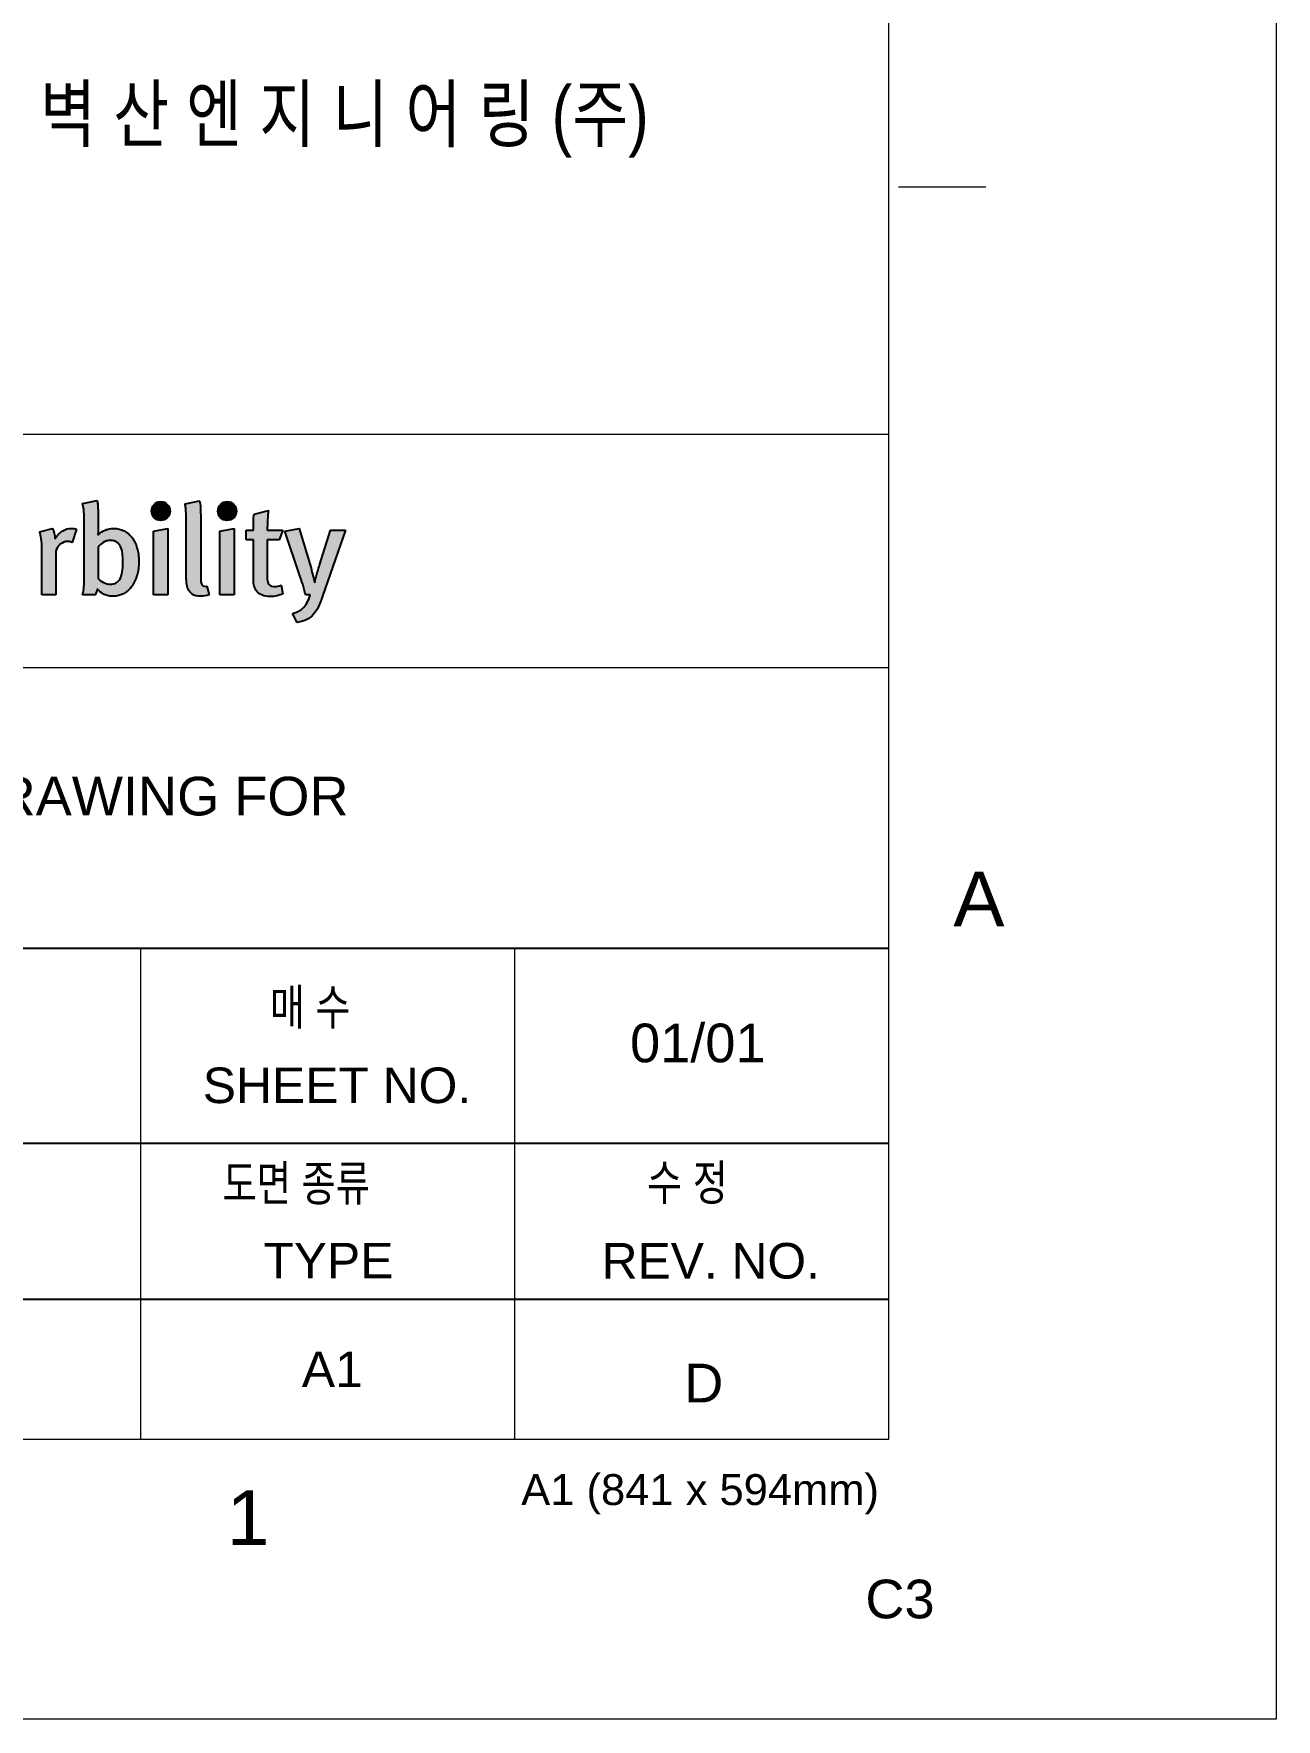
# Model space of a CAD drawing. Header units: inches. Extents: x 2203 to 3044, y -1 to 593.
# Drawn here: x 2963.2 to 3043.6, y -1 to 108 of the extents above; entities that cross this region are included whole.
import ezdxf
from ezdxf.enums import TextEntityAlignment as Align

# ---------------------------------------------------------------- set-up
doc = ezdxf.new("R2010")
doc.units = ezdxf.units.IN
doc.header["$MEASUREMENT"] = 0
for name, color, linetype in [('BG 0 -1', 7, 'Continuous'), ('BG _U+B808_U+C774_U+C5B4 1', 7, 'Continuous'), ('BG Default', 7, 'Continuous'), ('BG VPORT', 7, 'Continuous'), ('FRAME', 7, 'Continuous')]:
    doc.layers.add(name, color=color, linetype=linetype)
doc.styles.add('Arial', font='arial.ttf')

msp = doc.modelspace()

# ---------------------------------------------------------------- hatches: boundary and pattern name
at = {"layer": 'BG 0 -1', "linetype": 'ByBlock', "true_color": 0x005bac}
h = msp.add_hatch(color=154, dxfattribs=at)
edge = h.paths.add_edge_path()
edge.add_spline(control_points=[(2972.02, 77.15), (2972.02, 76.99), (2971.96, 76.85), (2971.84, 76.73), (2971.72, 76.61), (2971.58, 76.55), (2971.41, 76.55), (2971.24, 76.55), (2971.1, 76.61), (2970.99, 76.73), (2970.88, 76.85), (2970.82, 76.99), (2970.82, 77.15), (2970.82, 77.33), (2970.88, 77.47), (2970.99, 77.59), (2971.11, 77.71), (2971.25, 77.77), (2971.43, 77.77), (2971.59, 77.77), (2971.72, 77.71), (2971.84, 77.59), (2971.96, 77.48), (2972.02, 77.33), (2972.02, 77.15)], knot_values=[0, 0, 0, 0, 1, 1, 1, 2, 2, 2, 3, 3, 3, 4, 4, 4, 5, 5, 5, 6, 6, 6, 7, 7, 7, 8, 8, 8, 8], degree=3, periodic=0)
h = msp.add_hatch(color=154, dxfattribs=at)
edge = h.paths.add_edge_path()
edge.add_spline(control_points=[(2974.54, 71.74), (2974.37, 71.68), (2974.19, 71.65), (2973.99, 71.65), (2973.76, 71.65), (2973.58, 71.69), (2973.46, 71.78), (2973.34, 71.87), (2973.24, 71.98), (2973.19, 72.11), (2973.13, 72.23), (2973.09, 72.36), (2973.09, 72.49), (2973.08, 72.63), (2973.07, 72.74), (2973.07, 72.83), (2973.07, 72.83), (2973.07, 76.4), (2973.07, 76.4), (2973.07, 76.54), (2973.07, 76.67), (2973.07, 76.79), (2973.07, 76.9), (2973.06, 77), (2973.05, 77.1), (2973.04, 77.19), (2973.04, 77.28), (2973.03, 77.37), (2973.02, 77.45), (2973.01, 77.54), (2972.99, 77.63), (2972.99, 77.63), (2973.93, 77.83), (2973.93, 77.83), (2973.96, 77.71), (2973.98, 77.55), (2973.99, 77.37), (2974, 77.19), (2974, 76.96), (2974, 76.68), (2974, 76.68), (2974, 73.13), (2974, 73.13), (2974, 72.98), (2974, 72.87), (2974.01, 72.78), (2974.01, 72.7), (2974.01, 72.63), (2974.02, 72.58), (2974.03, 72.53), (2974.04, 72.48), (2974.05, 72.45), (2974.06, 72.42), (2974.08, 72.4), (2974.09, 72.37), (2974.12, 72.34), (2974.16, 72.31), (2974.22, 72.29), (2974.28, 72.27), (2974.34, 72.28), (2974.39, 72.31), (2974.39, 72.31), (2974.54, 71.74), (2974.54, 71.74)], knot_values=[0, 0, 0, 0, 1, 1, 1, 2, 2, 2, 3, 3, 3, 4, 4, 4, 5, 5, 5, 6, 6, 6, 7, 7, 7, 8, 8, 8, 9, 9, 9, 10, 10, 10, 11, 11, 11, 12, 12, 12, 13, 13, 13, 14, 14, 14, 15, 15, 15, 16, 16, 16, 17, 17, 17, 18, 18, 18, 19, 19, 19, 20, 20, 20, 21, 21, 21, 21], degree=3, periodic=0)
h = msp.add_hatch(color=154, dxfattribs=at)
edge = h.paths.add_edge_path()
edge.add_spline(control_points=[(2976.31, 77.15), (2976.31, 76.99), (2976.25, 76.85), (2976.14, 76.73), (2976.02, 76.61), (2975.87, 76.55), (2975.7, 76.55), (2975.53, 76.55), (2975.4, 76.61), (2975.28, 76.73), (2975.17, 76.85), (2975.11, 76.99), (2975.11, 77.15), (2975.11, 77.33), (2975.17, 77.47), (2975.29, 77.59), (2975.4, 77.71), (2975.55, 77.77), (2975.72, 77.77), (2975.88, 77.77), (2976.02, 77.71), (2976.14, 77.59), (2976.25, 77.48), (2976.31, 77.33), (2976.31, 77.15)], knot_values=[0, 0, 0, 0, 1, 1, 1, 2, 2, 2, 3, 3, 3, 4, 4, 4, 5, 5, 5, 6, 6, 6, 7, 7, 7, 8, 8, 8, 8], degree=3, periodic=0)
h = msp.add_hatch(color=154, dxfattribs=at)
edge = h.paths.add_edge_path()
edge.add_spline(control_points=[(2979.32, 71.81), (2979.06, 71.69), (2978.78, 71.63), (2978.5, 71.63), (2978.3, 71.63), (2978.12, 71.66), (2977.99, 71.71), (2977.85, 71.77), (2977.74, 71.84), (2977.65, 71.94), (2977.57, 72.04), (2977.5, 72.16), (2977.46, 72.29), (2977.43, 72.42), (2977.41, 72.56), (2977.41, 72.71), (2977.41, 72.71), (2977.41, 75.3), (2977.41, 75.3), (2977.41, 75.3), (2976.94, 75.3), (2976.94, 75.3), (2976.94, 75.3), (2976.94, 75.93), (2976.94, 75.93), (2976.94, 75.93), (2977.41, 75.93), (2977.41, 75.93), (2977.41, 76.11), (2977.41, 76.28), (2977.41, 76.46), (2977.41, 76.64), (2977.43, 76.8), (2977.45, 76.96), (2977.45, 76.96), (2978.38, 77.19), (2978.38, 77.19), (2978.36, 77.02), (2978.34, 76.82), (2978.33, 76.59), (2978.32, 76.36), (2978.31, 76.14), (2978.31, 75.93), (2978.31, 75.93), (2979.31, 75.93), (2979.31, 75.93), (2979.31, 75.93), (2979.07, 75.3), (2979.07, 75.3), (2979.07, 75.3), (2978.3, 75.3), (2978.3, 75.3), (2978.3, 75.3), (2978.3, 72.95), (2978.3, 72.95), (2978.3, 72.69), (2978.34, 72.51), (2978.41, 72.42), (2978.48, 72.32), (2978.62, 72.27), (2978.82, 72.27), (2978.93, 72.27), (2979.06, 72.3), (2979.2, 72.36), (2979.2, 72.36), (2979.32, 71.81), (2979.32, 71.81)], knot_values=[0, 0, 0, 0, 1, 1, 1, 2, 2, 2, 3, 3, 3, 4, 4, 4, 5, 5, 5, 6, 6, 6, 7, 7, 7, 8, 8, 8, 9, 9, 9, 10, 10, 10, 11, 11, 11, 12, 12, 12, 13, 13, 13, 14, 14, 14, 15, 15, 15, 16, 16, 16, 17, 17, 17, 18, 18, 18, 19, 19, 19, 20, 20, 20, 21, 21, 21, 22, 22, 22, 22], degree=3, periodic=0)
h = msp.add_hatch(color=154, dxfattribs=at)
edge = h.paths.add_edge_path()
edge.add_spline(control_points=[(2965.68, 75.13), (2965.64, 75.15), (2965.6, 75.16), (2965.56, 75.17), (2965.52, 75.19), (2965.48, 75.19), (2965.43, 75.19), (2965.23, 75.19), (2965.07, 75.13), (2964.92, 75.01), (2964.78, 74.89), (2964.68, 74.74), (2964.64, 74.57), (2964.64, 74.57), (2964.64, 71.74), (2964.64, 71.74), (2964.64, 71.74), (2963.73, 71.74), (2963.73, 71.74), (2963.73, 71.74), (2963.73, 74.69), (2963.73, 74.69), (2963.73, 74.96), (2963.71, 75.18), (2963.69, 75.36), (2963.66, 75.54), (2963.62, 75.69), (2963.58, 75.82), (2963.58, 75.82), (2964.42, 76.04), (2964.42, 76.04), (2964.52, 75.84), (2964.57, 75.62), (2964.57, 75.37), (2964.74, 75.61), (2964.91, 75.78), (2965.08, 75.88), (2965.25, 75.99), (2965.44, 76.04), (2965.64, 76.04), (2965.76, 76.04), (2965.87, 76.02), (2965.97, 75.98), (2965.97, 75.98), (2965.68, 75.13), (2965.68, 75.13)], knot_values=[0, 0, 0, 0, 1, 1, 1, 2, 2, 2, 3, 3, 3, 4, 4, 4, 5, 5, 5, 6, 6, 6, 7, 7, 7, 8, 8, 8, 9, 9, 9, 10, 10, 10, 11, 11, 11, 12, 12, 12, 13, 13, 13, 14, 14, 14, 15, 15, 15, 15], degree=3, periodic=0)
for points in [[(2970.95, 71.74), (2970.95, 75.86), (2971.87, 76.03), (2971.87, 71.74)], [(2975.24, 71.74), (2975.24, 75.86), (2976.16, 76.03), (2976.16, 71.74)]]:
    msp.add_hatch(color=154, dxfattribs=at).paths.add_polyline_path(points)
h = msp.add_hatch(color=154, dxfattribs=at)
edge = h.paths.add_edge_path()
edge.add_spline(control_points=[(2981.88, 71.65), (2981.79, 71.39), (2981.7, 71.17), (2981.62, 70.98), (2981.53, 70.79), (2981.42, 70.62), (2981.3, 70.49), (2981.19, 70.35), (2981.04, 70.23), (2980.87, 70.15), (2980.71, 70.06), (2980.5, 69.99), (2980.25, 69.95), (2980.25, 69.95), (2979.95, 70.54), (2979.95, 70.54), (2980.09, 70.57), (2980.22, 70.62), (2980.34, 70.68), (2980.45, 70.73), (2980.55, 70.8), (2980.64, 70.9), (2980.73, 70.99), (2980.81, 71.1), (2980.89, 71.24), (2980.96, 71.37), (2981.02, 71.54), (2981.09, 71.74), (2981.09, 71.74), (2980.8, 71.74), (2980.8, 71.74), (2980.73, 71.97), (2980.67, 72.2), (2980.6, 72.42), (2980.52, 72.64), (2980.46, 72.85), (2980.4, 73.04), (2980.4, 73.04), (2979.44, 75.86), (2979.44, 75.86), (2979.44, 75.86), (2980.37, 76.02), (2980.37, 76.02), (2980.37, 76.02), (2981.14, 73.47), (2981.14, 73.47), (2981.16, 73.41), (2981.18, 73.33), (2981.2, 73.23), (2981.2, 73.23), (2981.28, 72.93), (2981.28, 72.93), (2981.3, 72.83), (2981.33, 72.74), (2981.34, 72.66), (2981.36, 72.59), (2981.37, 72.54), (2981.38, 72.52), (2981.38, 72.53), (2981.38, 72.57), (2981.4, 72.64), (2981.42, 72.72), (2981.45, 72.81), (2981.47, 72.92), (2981.5, 73.02), (2981.54, 73.14), (2981.57, 73.27), (2981.61, 73.4), (2981.65, 73.53), (2981.69, 73.66), (2981.69, 73.66), (2982.39, 75.93), (2982.39, 75.93), (2982.39, 75.93), (2983.36, 75.93), (2983.36, 75.93), (2983.36, 75.93), (2981.88, 71.65), (2981.88, 71.65)], knot_values=[0, 0, 0, 0, 1, 1, 1, 2, 2, 2, 3, 3, 3, 4, 4, 4, 5, 5, 5, 6, 6, 6, 7, 7, 7, 8, 8, 8, 9, 9, 9, 10, 10, 10, 11, 11, 11, 12, 12, 12, 13, 13, 13, 14, 14, 14, 15, 15, 15, 16, 16, 16, 17, 17, 17, 18, 18, 18, 19, 19, 19, 20, 20, 20, 21, 21, 21, 22, 22, 22, 23, 23, 23, 24, 24, 24, 25, 25, 25, 26, 26, 26, 26], degree=3, periodic=0)
at = {"layer": 'BG Default', "linetype": 'ByBlock', "true_color": 0x4482f4}
h = msp.add_hatch(color=163, dxfattribs=at)
h.paths.add_polyline_path([(2966.46, 76.62), (2966.46, 72.67), (2966.46, 72.47), (2966.45, 72.31), (2966.45, 72.18), (2966.43, 72.06), (2966.42, 71.97), (2966.4, 71.89), (2966.38, 71.81), (2966.35, 71.74), (2967.19, 71.74), (2967.21, 71.77), (2967.23, 71.81), (2967.24, 71.85), (2967.25, 71.89), (2967.28, 71.98), (2967.31, 72.13), (2967.36, 72.07), (2967.41, 72.01), (2967.46, 71.96), (2967.52, 71.92), (2967.57, 71.87), (2967.63, 71.83), (2967.69, 71.8), (2967.76, 71.77), (2967.82, 71.74), (2967.89, 71.71), (2967.96, 71.69), (2968.03, 71.68), (2968.1, 71.66), (2968.17, 71.65), (2968.25, 71.65), (2968.33, 71.65), (2968.42, 71.65), (2968.51, 71.66), (2968.59, 71.67), (2968.68, 71.69), (2968.76, 71.71), (2968.84, 71.74), (2968.92, 71.77), (2969, 71.81), (2969.07, 71.85), (2969.15, 71.9), (2969.22, 71.95), (2969.28, 72), (2969.35, 72.06), (2969.41, 72.13), (2969.47, 72.19), (2969.53, 72.27), (2969.58, 72.34), (2969.63, 72.42), (2969.68, 72.51), (2969.73, 72.59), (2969.77, 72.68), (2969.81, 72.78), (2969.84, 72.88), (2969.88, 72.98), (2969.91, 73.08), (2969.93, 73.19), (2969.95, 73.3), (2969.97, 73.42), (2969.98, 73.53), (2969.99, 73.65), (2970, 73.77), (2970, 73.9), (2970, 74.02), (2969.99, 74.14), (2969.98, 74.25), (2969.97, 74.36), (2969.96, 74.47), (2969.94, 74.58), (2969.91, 74.68), (2969.88, 74.78), (2969.85, 74.88), (2969.82, 74.97), (2969.78, 75.06), (2969.74, 75.15), (2969.7, 75.23), (2969.66, 75.31), (2969.61, 75.38), (2969.56, 75.45), (2969.5, 75.52), (2969.45, 75.58), (2969.39, 75.64), (2969.32, 75.7), (2969.26, 75.75), (2969.19, 75.8), (2969.12, 75.84), (2969.04, 75.88), (2968.97, 75.91), (2968.89, 75.94), (2968.81, 75.97), (2968.72, 75.99), (2968.64, 76.01), (2968.55, 76.02), (2968.46, 76.03), (2968.37, 76.03), (2968.29, 76.03), (2968.22, 76.02), (2968.15, 76.01), (2968.08, 76), (2968.02, 75.99), (2967.95, 75.97), (2967.89, 75.96), (2967.83, 75.93), (2967.77, 75.91), (2967.71, 75.88), (2967.65, 75.84), (2967.6, 75.81), (2967.54, 75.77), (2967.48, 75.72), (2967.43, 75.67), (2967.37, 75.62), (2967.34, 75.63), (2967.35, 75.64), (2967.35, 75.67), (2967.36, 75.75), (2967.36, 75.87), (2967.37, 76.03), (2967.37, 77.01), (2967.36, 77.24), (2967.35, 77.44), (2967.35, 77.53), (2967.33, 77.63), (2967.32, 77.73), (2967.3, 77.84), (2966.35, 77.64), (2966.38, 77.54), (2966.4, 77.45), (2966.42, 77.34), (2966.44, 77.23), (2966.45, 77.1), (2966.46, 76.96)])
h.paths.add_polyline_path([(2967.37, 74.83), (2967.41, 74.87), (2967.44, 74.91), (2967.51, 74.99), (2967.6, 75.06), (2967.69, 75.13), (2967.74, 75.16), (2967.79, 75.18), (2967.85, 75.21), (2967.9, 75.22), (2967.97, 75.24), (2968.03, 75.25), (2968.1, 75.26), (2968.17, 75.26), (2968.23, 75.26), (2968.29, 75.25), (2968.34, 75.24), (2968.39, 75.23), (2968.44, 75.22), (2968.49, 75.2), (2968.53, 75.18), (2968.57, 75.15), (2968.61, 75.12), (2968.64, 75.09), (2968.68, 75.06), (2968.71, 75.02), (2968.74, 74.98), (2968.77, 74.94), (2968.79, 74.9), (2968.82, 74.86), (2968.84, 74.81), (2968.86, 74.76), (2968.88, 74.71), (2968.89, 74.65), (2968.91, 74.6), (2968.92, 74.54), (2968.93, 74.48), (2968.94, 74.42), (2968.95, 74.29), (2968.96, 74.16), (2968.97, 74.03), (2968.97, 73.89), (2968.97, 73.7), (2968.96, 73.52), (2968.95, 73.36), (2968.92, 73.22), (2968.91, 73.15), (2968.9, 73.08), (2968.88, 73.02), (2968.86, 72.96), (2968.84, 72.91), (2968.82, 72.86), (2968.8, 72.81), (2968.78, 72.76), (2968.75, 72.72), (2968.73, 72.68), (2968.7, 72.65), (2968.67, 72.62), (2968.63, 72.58), (2968.6, 72.56), (2968.56, 72.53), (2968.52, 72.51), (2968.48, 72.49), (2968.44, 72.47), (2968.4, 72.46), (2968.35, 72.45), (2968.31, 72.44), (2968.26, 72.43), (2968.21, 72.43), (2968.15, 72.42), (2968.09, 72.43), (2968.03, 72.43), (2967.97, 72.44), (2967.92, 72.45), (2967.86, 72.47), (2967.81, 72.49), (2967.76, 72.51), (2967.71, 72.54), (2967.62, 72.59), (2967.53, 72.66), (2967.45, 72.72), (2967.37, 72.79)], flags=16)
at = {"layer": 'BG Default', "linetype": 'ByBlock', "true_color": 0x266df2}
h = msp.add_hatch(color=150, dxfattribs=at)
h.paths.add_polyline_path([(2967.37, 75.62), (2967.34, 75.63), (2967.35, 75.64), (2967.35, 75.67), (2967.36, 75.75), (2967.36, 75.87), (2967.37, 76.03), (2967.37, 77.01), (2967.36, 77.24), (2967.35, 77.44), (2967.35, 77.53), (2967.33, 77.63), (2967.32, 77.73), (2967.3, 77.84), (2966.35, 77.64), (2966.38, 77.54), (2966.4, 77.45), (2966.42, 77.34), (2966.44, 77.23), (2966.45, 77.1), (2966.46, 76.96), (2966.46, 76.8), (2966.46, 76.62), (2966.46, 72.67), (2966.46, 72.47), (2966.45, 72.31), (2966.45, 72.18), (2966.43, 72.06), (2966.42, 71.97), (2966.4, 71.89), (2966.38, 71.81), (2966.35, 71.74), (2967.19, 71.74), (2967.21, 71.77), (2967.23, 71.81), (2967.24, 71.85), (2967.25, 71.89), (2967.28, 71.98), (2967.31, 72.13), (2967.36, 72.07), (2967.41, 72.01), (2967.46, 71.96), (2967.52, 71.92), (2967.57, 71.87), (2967.63, 71.83), (2967.69, 71.8), (2967.76, 71.77), (2967.82, 71.74), (2967.89, 71.71), (2967.96, 71.69), (2968.03, 71.68), (2968.1, 71.66), (2968.17, 71.65), (2968.25, 71.65), (2968.33, 71.65), (2968.42, 71.65), (2968.51, 71.66), (2968.59, 71.67), (2968.68, 71.69), (2968.76, 71.71), (2968.84, 71.74), (2968.92, 71.77), (2969, 71.81), (2969.07, 71.85), (2969.15, 71.9), (2969.22, 71.95), (2969.28, 72), (2969.35, 72.06), (2969.41, 72.13), (2969.47, 72.19), (2969.53, 72.27), (2969.58, 72.34), (2969.63, 72.42), (2969.68, 72.51), (2969.73, 72.59), (2969.77, 72.68), (2969.81, 72.78), (2969.84, 72.88), (2969.88, 72.98), (2969.91, 73.08), (2969.93, 73.19), (2969.95, 73.3), (2969.97, 73.42), (2969.98, 73.53), (2969.99, 73.65), (2970, 73.77), (2970, 73.9), (2970, 74.02), (2969.99, 74.14), (2969.98, 74.25), (2969.97, 74.36), (2969.96, 74.47), (2969.94, 74.58), (2969.91, 74.68), (2969.88, 74.78), (2969.85, 74.88), (2969.82, 74.97), (2969.78, 75.06), (2969.74, 75.15), (2969.7, 75.23), (2969.66, 75.31), (2969.61, 75.38), (2969.56, 75.45), (2969.5, 75.52), (2969.45, 75.58), (2969.39, 75.64), (2969.32, 75.7), (2969.26, 75.75), (2969.19, 75.8), (2969.12, 75.84), (2969.04, 75.88), (2968.97, 75.91), (2968.89, 75.94), (2968.81, 75.97), (2968.72, 75.99), (2968.64, 76.01), (2968.55, 76.02), (2968.46, 76.03), (2968.37, 76.03), (2968.29, 76.03), (2968.22, 76.02), (2968.15, 76.01), (2968.08, 76), (2968.02, 75.99), (2967.95, 75.97), (2967.89, 75.96), (2967.83, 75.93), (2967.77, 75.91), (2967.71, 75.88), (2967.65, 75.84), (2967.6, 75.81), (2967.54, 75.77), (2967.48, 75.72)])
h.paths.add_polyline_path([(2967.37, 74.83), (2967.41, 74.87), (2967.44, 74.91), (2967.51, 74.99), (2967.6, 75.06), (2967.69, 75.13), (2967.74, 75.16), (2967.79, 75.18), (2967.85, 75.21), (2967.9, 75.22), (2967.97, 75.24), (2968.03, 75.25), (2968.1, 75.26), (2968.17, 75.26), (2968.23, 75.26), (2968.29, 75.25), (2968.34, 75.24), (2968.39, 75.23), (2968.44, 75.22), (2968.49, 75.2), (2968.53, 75.18), (2968.57, 75.15), (2968.61, 75.12), (2968.64, 75.09), (2968.68, 75.06), (2968.71, 75.02), (2968.74, 74.98), (2968.77, 74.94), (2968.79, 74.9), (2968.82, 74.86), (2968.84, 74.81), (2968.86, 74.76), (2968.88, 74.71), (2968.89, 74.65), (2968.91, 74.6), (2968.92, 74.54), (2968.93, 74.48), (2968.94, 74.42), (2968.95, 74.29), (2968.96, 74.16), (2968.97, 74.03), (2968.97, 73.89), (2968.97, 73.7), (2968.96, 73.52), (2968.95, 73.36), (2968.92, 73.22), (2968.91, 73.15), (2968.9, 73.08), (2968.88, 73.02), (2968.86, 72.96), (2968.84, 72.91), (2968.82, 72.86), (2968.8, 72.81), (2968.78, 72.76), (2968.75, 72.72), (2968.73, 72.68), (2968.7, 72.65), (2968.67, 72.62), (2968.63, 72.58), (2968.6, 72.56), (2968.56, 72.53), (2968.52, 72.51), (2968.48, 72.49), (2968.44, 72.47), (2968.4, 72.46), (2968.35, 72.45), (2968.31, 72.44), (2968.26, 72.43), (2968.21, 72.43), (2968.15, 72.42), (2968.09, 72.43), (2968.03, 72.43), (2967.97, 72.44), (2967.92, 72.45), (2967.86, 72.47), (2967.81, 72.49), (2967.76, 72.51), (2967.71, 72.54), (2967.62, 72.59), (2967.53, 72.66), (2967.45, 72.72), (2967.37, 72.79)], flags=16)

# ---------------------------------------------------------------- linework, layer by layer
at = {"layer": 'BG 0 -1', "color": 7, "linetype": 'Continuous', "lineweight": 9}
for p, q in [((3043.58, 593), (3043.58, -1)), ((3018.52, 17.11), (3018.52, 575.75)), ((3019.14, 98.14), (3024.8, 98.14)), ((2869.25, 82.14), (3018.52, 82.14)), ((2869.25, 67.03), (3018.52, 67.03)), ((2970.1, 48.88), (2970.1, 17.11)), ((2994.31, 48.88), (2994.31, 17.11)), ((2227.7, 17.11), (3018.52, 17.11)), ((3043.58, -1), (2202.58, -1))]:
    msp.add_line(p, q, dxfattribs=at)
at = {"layer": 'BG 0 -1', "color": 7, "linetype": 'Continuous', "lineweight": 0}
for points in [[(2970.95, 71.74), (2970.95, 75.86), (2971.87, 76.03), (2971.87, 71.74)], [(2975.24, 71.74), (2975.24, 75.86), (2976.16, 76.03), (2976.16, 71.74)]]:
    msp.add_lwpolyline(points, close=True, dxfattribs=at)
for points, knots in [([(2972.02, 77.15), (2972.02, 76.99), (2971.96, 76.85), (2971.84, 76.73), (2971.72, 76.61), (2971.58, 76.55), (2971.41, 76.55), (2971.24, 76.55), (2971.1, 76.61), (2970.99, 76.73), (2970.88, 76.85), (2970.82, 76.99), (2970.82, 77.15), (2970.82, 77.33), (2970.88, 77.47), (2970.99, 77.59), (2971.11, 77.71), (2971.25, 77.77), (2971.43, 77.77), (2971.59, 77.77), (2971.72, 77.71), (2971.84, 77.59), (2971.96, 77.48), (2972.02, 77.33), (2972.02, 77.15)], [0, 0, 0, 0, 1, 1, 1, 2, 2, 2, 3, 3, 3, 4, 4, 4, 5, 5, 5, 6, 6, 6, 7, 7, 7, 8, 8, 8, 8]), ([(2974.54, 71.74), (2974.37, 71.68), (2974.19, 71.65), (2973.99, 71.65), (2973.76, 71.65), (2973.58, 71.69), (2973.46, 71.78), (2973.34, 71.87), (2973.24, 71.98), (2973.19, 72.11), (2973.13, 72.23), (2973.09, 72.36), (2973.09, 72.49), (2973.08, 72.63), (2973.07, 72.74), (2973.07, 72.83), (2973.07, 72.83), (2973.07, 76.4), (2973.07, 76.4), (2973.07, 76.54), (2973.07, 76.67), (2973.07, 76.79), (2973.07, 76.9), (2973.06, 77), (2973.05, 77.1), (2973.04, 77.19), (2973.04, 77.28), (2973.03, 77.37), (2973.02, 77.45), (2973.01, 77.54), (2972.99, 77.63), (2972.99, 77.63), (2973.93, 77.83), (2973.93, 77.83), (2973.96, 77.71), (2973.98, 77.55), (2973.99, 77.37), (2974, 77.19), (2974, 76.96), (2974, 76.68), (2974, 76.68), (2974, 73.13), (2974, 73.13), (2974, 72.98), (2974, 72.87), (2974.01, 72.78), (2974.01, 72.7), (2974.01, 72.63), (2974.02, 72.58), (2974.03, 72.53), (2974.04, 72.48), (2974.05, 72.45), (2974.06, 72.42), (2974.08, 72.4), (2974.09, 72.37), (2974.12, 72.34), (2974.16, 72.31), (2974.22, 72.29), (2974.28, 72.27), (2974.34, 72.28), (2974.39, 72.31), (2974.39, 72.31), (2974.54, 71.74), (2974.54, 71.74)], [0, 0, 0, 0, 1, 1, 1, 2, 2, 2, 3, 3, 3, 4, 4, 4, 5, 5, 5, 6, 6, 6, 7, 7, 7, 8, 8, 8, 9, 9, 9, 10, 10, 10, 11, 11, 11, 12, 12, 12, 13, 13, 13, 14, 14, 14, 15, 15, 15, 16, 16, 16, 17, 17, 17, 18, 18, 18, 19, 19, 19, 20, 20, 20, 21, 21, 21, 21]), ([(2976.31, 77.15), (2976.31, 76.99), (2976.25, 76.85), (2976.14, 76.73), (2976.02, 76.61), (2975.87, 76.55), (2975.7, 76.55), (2975.53, 76.55), (2975.4, 76.61), (2975.28, 76.73), (2975.17, 76.85), (2975.11, 76.99), (2975.11, 77.15), (2975.11, 77.33), (2975.17, 77.47), (2975.29, 77.59), (2975.4, 77.71), (2975.55, 77.77), (2975.72, 77.77), (2975.88, 77.77), (2976.02, 77.71), (2976.14, 77.59), (2976.25, 77.48), (2976.31, 77.33), (2976.31, 77.15)], [0, 0, 0, 0, 1, 1, 1, 2, 2, 2, 3, 3, 3, 4, 4, 4, 5, 5, 5, 6, 6, 6, 7, 7, 7, 8, 8, 8, 8]), ([(2979.32, 71.81), (2979.06, 71.69), (2978.78, 71.63), (2978.5, 71.63), (2978.3, 71.63), (2978.12, 71.66), (2977.99, 71.71), (2977.85, 71.77), (2977.74, 71.84), (2977.65, 71.94), (2977.57, 72.04), (2977.5, 72.16), (2977.46, 72.29), (2977.43, 72.42), (2977.41, 72.56), (2977.41, 72.71), (2977.41, 72.71), (2977.41, 75.3), (2977.41, 75.3), (2977.41, 75.3), (2976.94, 75.3), (2976.94, 75.3), (2976.94, 75.3), (2976.94, 75.93), (2976.94, 75.93), (2976.94, 75.93), (2977.41, 75.93), (2977.41, 75.93), (2977.41, 76.11), (2977.41, 76.28), (2977.41, 76.46), (2977.41, 76.64), (2977.43, 76.8), (2977.45, 76.96), (2977.45, 76.96), (2978.38, 77.19), (2978.38, 77.19), (2978.36, 77.02), (2978.34, 76.82), (2978.33, 76.59), (2978.32, 76.36), (2978.31, 76.14), (2978.31, 75.93), (2978.31, 75.93), (2979.31, 75.93), (2979.31, 75.93), (2979.31, 75.93), (2979.07, 75.3), (2979.07, 75.3), (2979.07, 75.3), (2978.3, 75.3), (2978.3, 75.3), (2978.3, 75.3), (2978.3, 72.95), (2978.3, 72.95), (2978.3, 72.69), (2978.34, 72.51), (2978.41, 72.42), (2978.48, 72.32), (2978.62, 72.27), (2978.82, 72.27), (2978.93, 72.27), (2979.06, 72.3), (2979.2, 72.36), (2979.2, 72.36), (2979.32, 71.81), (2979.32, 71.81)], [0, 0, 0, 0, 1, 1, 1, 2, 2, 2, 3, 3, 3, 4, 4, 4, 5, 5, 5, 6, 6, 6, 7, 7, 7, 8, 8, 8, 9, 9, 9, 10, 10, 10, 11, 11, 11, 12, 12, 12, 13, 13, 13, 14, 14, 14, 15, 15, 15, 16, 16, 16, 17, 17, 17, 18, 18, 18, 19, 19, 19, 20, 20, 20, 21, 21, 21, 22, 22, 22, 22]), ([(2965.68, 75.13), (2965.64, 75.15), (2965.6, 75.16), (2965.56, 75.17), (2965.52, 75.19), (2965.48, 75.19), (2965.43, 75.19), (2965.23, 75.19), (2965.07, 75.13), (2964.92, 75.01), (2964.78, 74.89), (2964.68, 74.74), (2964.64, 74.57), (2964.64, 74.57), (2964.64, 71.74), (2964.64, 71.74), (2964.64, 71.74), (2963.73, 71.74), (2963.73, 71.74), (2963.73, 71.74), (2963.73, 74.69), (2963.73, 74.69), (2963.73, 74.96), (2963.71, 75.18), (2963.69, 75.36), (2963.66, 75.54), (2963.62, 75.69), (2963.58, 75.82), (2963.58, 75.82), (2964.42, 76.04), (2964.42, 76.04), (2964.52, 75.84), (2964.57, 75.62), (2964.57, 75.37), (2964.74, 75.61), (2964.91, 75.78), (2965.08, 75.88), (2965.25, 75.99), (2965.44, 76.04), (2965.64, 76.04), (2965.76, 76.04), (2965.87, 76.02), (2965.97, 75.98), (2965.97, 75.98), (2965.68, 75.13), (2965.68, 75.13)], [0, 0, 0, 0, 1, 1, 1, 2, 2, 2, 3, 3, 3, 4, 4, 4, 5, 5, 5, 6, 6, 6, 7, 7, 7, 8, 8, 8, 9, 9, 9, 10, 10, 10, 11, 11, 11, 12, 12, 12, 13, 13, 13, 14, 14, 14, 15, 15, 15, 15]), ([(2981.88, 71.65), (2981.79, 71.39), (2981.7, 71.17), (2981.62, 70.98), (2981.53, 70.79), (2981.42, 70.62), (2981.3, 70.49), (2981.19, 70.35), (2981.04, 70.23), (2980.87, 70.15), (2980.71, 70.06), (2980.5, 69.99), (2980.25, 69.95), (2980.25, 69.95), (2979.95, 70.54), (2979.95, 70.54), (2980.09, 70.57), (2980.22, 70.62), (2980.34, 70.68), (2980.45, 70.73), (2980.55, 70.8), (2980.64, 70.9), (2980.73, 70.99), (2980.81, 71.1), (2980.89, 71.24), (2980.96, 71.37), (2981.02, 71.54), (2981.09, 71.74), (2981.09, 71.74), (2980.8, 71.74), (2980.8, 71.74), (2980.73, 71.97), (2980.67, 72.2), (2980.6, 72.42), (2980.52, 72.64), (2980.46, 72.85), (2980.4, 73.04), (2980.4, 73.04), (2979.44, 75.86), (2979.44, 75.86), (2979.44, 75.86), (2980.37, 76.02), (2980.37, 76.02), (2980.37, 76.02), (2981.14, 73.47), (2981.14, 73.47), (2981.16, 73.41), (2981.18, 73.33), (2981.2, 73.23), (2981.2, 73.23), (2981.28, 72.93), (2981.28, 72.93), (2981.3, 72.83), (2981.33, 72.74), (2981.34, 72.66), (2981.36, 72.59), (2981.37, 72.54), (2981.38, 72.52), (2981.38, 72.53), (2981.38, 72.57), (2981.4, 72.64), (2981.42, 72.72), (2981.45, 72.81), (2981.47, 72.92), (2981.5, 73.02), (2981.54, 73.14), (2981.57, 73.27), (2981.61, 73.4), (2981.65, 73.53), (2981.69, 73.66), (2981.69, 73.66), (2982.39, 75.93), (2982.39, 75.93), (2982.39, 75.93), (2983.36, 75.93), (2983.36, 75.93), (2983.36, 75.93), (2981.88, 71.65), (2981.88, 71.65)], [0, 0, 0, 0, 1, 1, 1, 2, 2, 2, 3, 3, 3, 4, 4, 4, 5, 5, 5, 6, 6, 6, 7, 7, 7, 8, 8, 8, 9, 9, 9, 10, 10, 10, 11, 11, 11, 12, 12, 12, 13, 13, 13, 14, 14, 14, 15, 15, 15, 16, 16, 16, 17, 17, 17, 18, 18, 18, 19, 19, 19, 20, 20, 20, 21, 21, 21, 22, 22, 22, 23, 23, 23, 24, 24, 24, 25, 25, 25, 26, 26, 26, 26])]:
    msp.add_open_spline(points, degree=3, knots=knots, dxfattribs=at)
at = {"layer": 'BG _U+B808_U+C774_U+C5B4 1', "color": 7, "linetype": 'Continuous', "lineweight": 25}
for p, q in [((2966.35, 77.64), (2967.3, 77.84)), ((2972.99, 77.63), (2973.93, 77.83)), ((2966.46, 72.67), (2966.46, 76.62)), ((2967.37, 77.01), (2967.37, 76.03)), ((2973.05, 77.1), (2973.03, 77.37)), ((2973.07, 76.4), (2973.07, 76.79)), ((2973.07, 72.83), (2973.07, 76.4)), ((2974, 76.68), (2974, 73.13)), ((2977.41, 75.93), (2977.41, 76.46)), ((2977.45, 76.96), (2978.38, 77.19)), ((2963.58, 75.82), (2964.42, 76.04)), ((2965.97, 75.98), (2965.68, 75.13)), ((2967.34, 75.63), (2967.37, 75.62)), ((2970.95, 75.86), (2971.87, 76.03)), ((2970.95, 71.74), (2970.95, 75.86)), ((2971.87, 76.03), (2971.87, 71.74)), ((2975.24, 75.86), (2976.16, 76.03)), ((2975.24, 71.74), (2975.24, 75.86)), ((2976.16, 76.03), (2976.16, 71.74)), ((2976.94, 75.3), (2976.94, 75.93)), ((2976.94, 75.93), (2977.41, 75.93)), ((2977.41, 75.3), (2976.94, 75.3)), ((2977.41, 72.71), (2977.41, 75.3)), ((2979.07, 75.3), (2978.3, 75.3)), ((2978.3, 75.3), (2978.3, 72.95)), ((2978.31, 75.93), (2979.31, 75.93)), ((2979.31, 75.93), (2979.07, 75.3)), ((2979.44, 75.86), (2980.37, 76.02)), ((2980.4, 73.04), (2979.44, 75.86)), ((2980.37, 76.02), (2981.14, 73.47)), ((2981.69, 73.66), (2982.39, 75.93)), ((2983.36, 75.93), (2981.88, 71.65)), ((2982.39, 75.93), (2983.36, 75.93)), ((2963.73, 71.74), (2963.73, 74.69)), ((2964.64, 74.57), (2964.64, 71.74)), ((2965.68, 75.13), (2965.56, 75.17)), ((2967.37, 74.83), (2967.37, 72.79)), ((2981.14, 73.47), (2981.2, 73.23)), ((2981.2, 73.23), (2981.28, 72.93)), ((2974.39, 72.31), (2974.54, 71.74)), ((2979.2, 72.36), (2979.32, 71.81)), ((2981.38, 72.52), (2981.4, 72.64)), ((2964.64, 71.74), (2963.73, 71.74)), ((2967.19, 71.74), (2966.35, 71.74)), ((2971.87, 71.74), (2970.95, 71.74)), ((2976.16, 71.74), (2975.24, 71.74)), ((2981.09, 71.74), (2980.8, 71.74)), ((2980.25, 69.95), (2979.95, 70.54))]:
    msp.add_line(p, q, dxfattribs=at)
for points, knots in [([(2966.46, 76.62), (2966.46, 76.87), (2966.45, 77.07), (2966.44, 77.23), (2966.42, 77.38), (2966.39, 77.52), (2966.35, 77.64)], [13, 13, 13, 13, 14, 14, 14, 15, 15, 15, 15]), ([(2970.99, 76.73), (2970.88, 76.85), (2970.82, 76.99), (2970.82, 77.15), (2970.82, 77.33), (2970.88, 77.47), (2970.99, 77.59)], [3, 3, 3, 3, 4, 4, 4, 5, 5, 5, 5]), ([(2970.99, 77.59), (2971.11, 77.71), (2971.25, 77.77), (2971.43, 77.77), (2971.59, 77.77), (2971.72, 77.71), (2971.84, 77.59)], [5, 5, 5, 5, 6, 6, 6, 7, 7, 7, 7]), ([(2973.93, 77.83), (2973.96, 77.71), (2973.98, 77.55), (2973.99, 77.37), (2974, 77.19), (2974, 76.96), (2974, 76.68)], [11, 11, 11, 11, 12, 12, 12, 13, 13, 13, 13]), ([(2975.28, 76.73), (2975.17, 76.85), (2975.11, 76.99), (2975.11, 77.15), (2975.11, 77.33), (2975.17, 77.47), (2975.29, 77.59)], [3, 3, 3, 3, 4, 4, 4, 5, 5, 5, 5]), ([(2975.29, 77.59), (2975.4, 77.71), (2975.55, 77.77), (2975.72, 77.77), (2975.88, 77.77), (2976.02, 77.71), (2976.14, 77.59)], [5, 5, 5, 5, 6, 6, 6, 7, 7, 7, 7]), ([(2972.02, 77.15), (2972.02, 76.99), (2971.96, 76.85), (2971.84, 76.73), (2971.72, 76.61), (2971.58, 76.55), (2971.41, 76.55), (2971.24, 76.55), (2971.1, 76.61), (2970.99, 76.73)], [0, 0, 0, 0, 1, 1, 1, 2, 2, 2, 3, 3, 3, 3]), ([(2976.31, 77.15), (2976.31, 76.99), (2976.25, 76.85), (2976.14, 76.73), (2976.02, 76.61), (2975.87, 76.55), (2975.7, 76.55), (2975.53, 76.55), (2975.4, 76.61), (2975.28, 76.73)], [0, 0, 0, 0, 1, 1, 1, 2, 2, 2, 3, 3, 3, 3]), ([(2965.08, 75.88), (2965.25, 75.99), (2965.44, 76.04), (2965.64, 76.04), (2965.76, 76.04), (2965.87, 76.02), (2965.97, 75.98)], [12, 12, 12, 12, 13, 13, 13, 14, 14, 14, 14]), ([(2968.57, 75.15), (2968.47, 75.22), (2968.34, 75.26), (2968.17, 75.26), (2967.98, 75.26), (2967.82, 75.21), (2967.69, 75.13)], [3, 3, 3, 3, 4, 4, 4, 5, 5, 5, 5]), ([(2967.83, 75.93), (2967.99, 76), (2968.17, 76.03), (2968.37, 76.03), (2968.62, 76.03), (2968.84, 75.98), (2969.04, 75.88)], [23, 23, 23, 23, 24, 24, 24, 25, 25, 25, 25]), ([(2969.04, 75.88), (2969.24, 75.78), (2969.42, 75.64), (2969.56, 75.45), (2969.7, 75.27), (2969.81, 75.04), (2969.88, 74.78)], [25, 25, 25, 25, 26, 26, 26, 27, 27, 27, 27]), ([(2965.56, 75.17), (2965.52, 75.19), (2965.48, 75.19), (2965.43, 75.19), (2965.23, 75.19), (2965.07, 75.13), (2964.92, 75.01), (2964.78, 74.89), (2964.68, 74.74), (2964.64, 74.57)], [1, 1, 1, 1, 2, 2, 2, 3, 3, 3, 4, 4, 4, 4]), ([(2981.4, 72.64), (2981.42, 72.72), (2981.45, 72.81), (2981.47, 72.92), (2981.5, 73.02), (2981.54, 73.14), (2981.57, 73.27), (2981.61, 73.4), (2981.65, 73.53), (2981.69, 73.66)], [20, 20, 20, 20, 21, 21, 21, 22, 22, 22, 23, 23, 23, 23]), ([(2966.35, 71.74), (2966.37, 71.79), (2966.39, 71.84), (2966.4, 71.89), (2966.41, 71.94), (2966.43, 71.99), (2966.43, 72.06), (2966.44, 72.13), (2966.45, 72.22), (2966.45, 72.31)], [8, 8, 8, 8, 9, 9, 9, 10, 10, 10, 11, 11, 11, 11]), ([(2969, 71.81), (2968.79, 71.7), (2968.57, 71.65), (2968.33, 71.65), (2967.91, 71.65), (2967.57, 71.81), (2967.31, 72.13)], [3, 3, 3, 3, 4, 4, 4, 5, 5, 5, 5]), ([(2967.71, 72.54), (2967.84, 72.46), (2967.99, 72.42), (2968.15, 72.42), (2968.44, 72.42), (2968.65, 72.54), (2968.78, 72.76)], [8, 8, 8, 8, 9, 9, 9, 10, 10, 10, 10]), ([(2969.88, 72.98), (2969.79, 72.7), (2969.68, 72.47), (2969.53, 72.27), (2969.38, 72.07), (2969.2, 71.91), (2969, 71.81)], [1, 1, 1, 1, 2, 2, 2, 3, 3, 3, 3]), ([(2974.01, 72.78), (2974.01, 72.7), (2974.01, 72.63), (2974.02, 72.58), (2974.03, 72.53), (2974.04, 72.48), (2974.05, 72.45)], [15, 15, 15, 15, 16, 16, 16, 17, 17, 17, 17]), ([(2978.41, 72.42), (2978.48, 72.32), (2978.62, 72.27), (2978.82, 72.27), (2978.93, 72.27), (2979.06, 72.3), (2979.2, 72.36)], [19, 19, 19, 19, 20, 20, 20, 21, 21, 21, 21]), ([(2980.8, 71.74), (2980.73, 71.97), (2980.67, 72.2), (2980.6, 72.42), (2980.52, 72.64), (2980.46, 72.85), (2980.4, 73.04)], [10, 10, 10, 10, 11, 11, 11, 12, 12, 12, 12]), ([(2974.54, 71.74), (2974.37, 71.68), (2974.19, 71.65), (2973.99, 71.65), (2973.76, 71.65), (2973.58, 71.69), (2973.46, 71.78)], [0, 0, 0, 0, 1, 1, 1, 2, 2, 2, 2]), ([(2979.32, 71.81), (2979.06, 71.69), (2978.78, 71.63), (2978.5, 71.63), (2978.3, 71.63), (2978.12, 71.66), (2977.99, 71.71)], [0, 0, 0, 0, 1, 1, 1, 2, 2, 2, 2]), ([(2980.34, 70.68), (2980.45, 70.73), (2980.55, 70.8), (2980.64, 70.9), (2980.73, 70.99), (2980.81, 71.1), (2980.89, 71.24)], [6, 6, 6, 6, 7, 7, 7, 8, 8, 8, 8]), ([(2981.62, 70.98), (2981.53, 70.79), (2981.42, 70.62), (2981.3, 70.49), (2981.19, 70.35), (2981.04, 70.23), (2980.87, 70.15)], [1, 1, 1, 1, 2, 2, 2, 3, 3, 3, 3])]:
    msp.add_open_spline(points, degree=3, knots=knots, dxfattribs=at)
for points in [[(2967.3, 77.84), (2967.33, 77.69), (2967.35, 77.56), (2967.35, 77.44)], [(2967.35, 77.44), (2967.36, 77.32), (2967.37, 77.17), (2967.37, 77.01)], [(2971.84, 77.59), (2971.96, 77.48), (2972.02, 77.33), (2972.02, 77.15)], [(2973.03, 77.37), (2973.02, 77.45), (2973.01, 77.54), (2972.99, 77.63)], [(2976.14, 77.59), (2976.25, 77.48), (2976.31, 77.33), (2976.31, 77.15)], [(2973.07, 76.79), (2973.07, 76.9), (2973.06, 77), (2973.05, 77.1)], [(2977.41, 76.46), (2977.41, 76.64), (2977.43, 76.8), (2977.45, 76.96)], [(2978.33, 76.59), (2978.32, 76.36), (2978.31, 76.14), (2978.31, 75.93)], [(2978.38, 77.19), (2978.36, 77.02), (2978.34, 76.82), (2978.33, 76.59)], [(2963.69, 75.36), (2963.66, 75.54), (2963.62, 75.69), (2963.58, 75.82)], [(2963.73, 74.69), (2963.73, 74.96), (2963.71, 75.18), (2963.69, 75.36)], [(2964.42, 76.04), (2964.52, 75.84), (2964.57, 75.62), (2964.57, 75.37)], [(2964.57, 75.37), (2964.74, 75.61), (2964.91, 75.78), (2965.08, 75.88)], [(2967.36, 75.75), (2967.35, 75.68), (2967.35, 75.64), (2967.34, 75.63)], [(2967.37, 76.03), (2967.37, 75.91), (2967.36, 75.81), (2967.36, 75.75)], [(2967.37, 75.62), (2967.52, 75.77), (2967.67, 75.87), (2967.83, 75.93)], [(2967.69, 75.13), (2967.56, 75.04), (2967.46, 74.94), (2967.37, 74.83)], [(2968.82, 74.86), (2968.75, 74.98), (2968.67, 75.08), (2968.57, 75.15)], [(2968.94, 74.42), (2968.92, 74.59), (2968.88, 74.73), (2968.82, 74.86)], [(2968.97, 73.89), (2968.97, 74.08), (2968.96, 74.26), (2968.94, 74.42)], [(2969.88, 74.78), (2969.96, 74.52), (2970, 74.22), (2970, 73.9)], [(2968.78, 72.76), (2968.91, 72.99), (2968.97, 73.37), (2968.97, 73.89)], [(2970, 73.9), (2970, 73.56), (2969.96, 73.26), (2969.88, 72.98)], [(2974, 73.13), (2974, 72.98), (2974, 72.87), (2974.01, 72.78)], [(2966.45, 72.31), (2966.46, 72.41), (2966.46, 72.53), (2966.46, 72.67)], [(2967.31, 72.13), (2967.29, 72.02), (2967.27, 71.94), (2967.25, 71.89)], [(2967.37, 72.79), (2967.47, 72.69), (2967.58, 72.61), (2967.71, 72.54)], [(2973.09, 72.49), (2973.08, 72.63), (2973.07, 72.74), (2973.07, 72.83)], [(2973.19, 72.11), (2973.13, 72.23), (2973.09, 72.36), (2973.09, 72.49)], [(2973.46, 71.78), (2973.34, 71.87), (2973.24, 71.98), (2973.19, 72.11)], [(2974.05, 72.45), (2974.06, 72.42), (2974.08, 72.4), (2974.09, 72.37)], [(2974.09, 72.37), (2974.12, 72.34), (2974.16, 72.31), (2974.22, 72.29)], [(2974.22, 72.29), (2974.28, 72.27), (2974.34, 72.28), (2974.39, 72.31)], [(2977.46, 72.29), (2977.43, 72.42), (2977.41, 72.56), (2977.41, 72.71)], [(2977.65, 71.94), (2977.57, 72.04), (2977.5, 72.16), (2977.46, 72.29)], [(2978.3, 72.95), (2978.3, 72.69), (2978.34, 72.51), (2978.41, 72.42)], [(2981.28, 72.93), (2981.3, 72.83), (2981.33, 72.74), (2981.34, 72.66)], [(2981.34, 72.66), (2981.36, 72.59), (2981.37, 72.54), (2981.38, 72.52)], [(2967.25, 71.89), (2967.24, 71.84), (2967.22, 71.79), (2967.19, 71.74)], [(2977.99, 71.71), (2977.85, 71.77), (2977.74, 71.84), (2977.65, 71.94)], [(2980.89, 71.24), (2980.96, 71.37), (2981.02, 71.54), (2981.09, 71.74)], [(2981.88, 71.65), (2981.79, 71.39), (2981.7, 71.17), (2981.62, 70.98)], [(2979.95, 70.54), (2980.09, 70.57), (2980.22, 70.62), (2980.34, 70.68)], [(2980.87, 70.15), (2980.71, 70.06), (2980.5, 69.99), (2980.25, 69.95)]]:
    msp.add_open_spline(points, degree=3, dxfattribs=at)
at = {"layer": 'BG Default', "color": 7, "linetype": 'Continuous', "lineweight": 0}
for points in [[(2966.46, 76.62), (2966.46, 72.67), (2966.46, 72.47), (2966.45, 72.31), (2966.45, 72.18), (2966.43, 72.06), (2966.42, 71.97), (2966.4, 71.89), (2966.38, 71.81), (2966.35, 71.74), (2967.19, 71.74), (2967.21, 71.77), (2967.23, 71.81), (2967.24, 71.85), (2967.25, 71.89), (2967.28, 71.98), (2967.31, 72.13), (2967.36, 72.07), (2967.41, 72.01), (2967.46, 71.96), (2967.52, 71.92), (2967.57, 71.87), (2967.63, 71.83), (2967.69, 71.8), (2967.76, 71.77), (2967.82, 71.74), (2967.89, 71.71), (2967.96, 71.69), (2968.03, 71.68), (2968.1, 71.66), (2968.17, 71.65), (2968.25, 71.65), (2968.33, 71.65), (2968.42, 71.65), (2968.51, 71.66), (2968.59, 71.67), (2968.68, 71.69), (2968.76, 71.71), (2968.84, 71.74), (2968.92, 71.77), (2969, 71.81), (2969.07, 71.85), (2969.15, 71.9), (2969.22, 71.95), (2969.28, 72), (2969.35, 72.06), (2969.41, 72.13), (2969.47, 72.19), (2969.53, 72.27), (2969.58, 72.34), (2969.63, 72.42), (2969.68, 72.51), (2969.73, 72.59), (2969.77, 72.68), (2969.81, 72.78), (2969.84, 72.88), (2969.88, 72.98), (2969.91, 73.08), (2969.93, 73.19), (2969.95, 73.3), (2969.97, 73.42), (2969.98, 73.53), (2969.99, 73.65), (2970, 73.77), (2970, 73.9), (2970, 74.02), (2969.99, 74.14), (2969.98, 74.25), (2969.97, 74.36), (2969.96, 74.47), (2969.94, 74.58), (2969.91, 74.68), (2969.88, 74.78), (2969.85, 74.88), (2969.82, 74.97), (2969.78, 75.06), (2969.74, 75.15), (2969.7, 75.23), (2969.66, 75.31), (2969.61, 75.38), (2969.56, 75.45), (2969.5, 75.52), (2969.45, 75.58), (2969.39, 75.64), (2969.32, 75.7), (2969.26, 75.75), (2969.19, 75.8), (2969.12, 75.84), (2969.04, 75.88), (2968.97, 75.91), (2968.89, 75.94), (2968.81, 75.97), (2968.72, 75.99), (2968.64, 76.01), (2968.55, 76.02), (2968.46, 76.03), (2968.37, 76.03), (2968.29, 76.03), (2968.22, 76.02), (2968.15, 76.01), (2968.08, 76), (2968.02, 75.99), (2967.95, 75.97), (2967.89, 75.96), (2967.83, 75.93), (2967.77, 75.91), (2967.71, 75.88), (2967.65, 75.84), (2967.6, 75.81), (2967.54, 75.77), (2967.48, 75.72), (2967.43, 75.67), (2967.37, 75.62), (2967.34, 75.63), (2967.35, 75.64), (2967.35, 75.67), (2967.36, 75.75), (2967.36, 75.87), (2967.37, 76.03), (2967.37, 77.01), (2967.36, 77.24), (2967.35, 77.44), (2967.35, 77.53), (2967.33, 77.63), (2967.32, 77.73), (2967.3, 77.84), (2966.35, 77.64), (2966.38, 77.54), (2966.4, 77.45), (2966.42, 77.34), (2966.44, 77.23), (2966.45, 77.1), (2966.46, 76.96)], [(2967.37, 75.62), (2967.34, 75.63), (2967.35, 75.64), (2967.35, 75.67), (2967.36, 75.75), (2967.36, 75.87), (2967.37, 76.03), (2967.37, 77.01), (2967.36, 77.24), (2967.35, 77.44), (2967.35, 77.53), (2967.33, 77.63), (2967.32, 77.73), (2967.3, 77.84), (2966.35, 77.64), (2966.38, 77.54), (2966.4, 77.45), (2966.42, 77.34), (2966.44, 77.23), (2966.45, 77.1), (2966.46, 76.96), (2966.46, 76.8), (2966.46, 76.62), (2966.46, 72.67), (2966.46, 72.47), (2966.45, 72.31), (2966.45, 72.18), (2966.43, 72.06), (2966.42, 71.97), (2966.4, 71.89), (2966.38, 71.81), (2966.35, 71.74), (2967.19, 71.74), (2967.21, 71.77), (2967.23, 71.81), (2967.24, 71.85), (2967.25, 71.89), (2967.28, 71.98), (2967.31, 72.13), (2967.36, 72.07), (2967.41, 72.01), (2967.46, 71.96), (2967.52, 71.92), (2967.57, 71.87), (2967.63, 71.83), (2967.69, 71.8), (2967.76, 71.77), (2967.82, 71.74), (2967.89, 71.71), (2967.96, 71.69), (2968.03, 71.68), (2968.1, 71.66), (2968.17, 71.65), (2968.25, 71.65), (2968.33, 71.65), (2968.42, 71.65), (2968.51, 71.66), (2968.59, 71.67), (2968.68, 71.69), (2968.76, 71.71), (2968.84, 71.74), (2968.92, 71.77), (2969, 71.81), (2969.07, 71.85), (2969.15, 71.9), (2969.22, 71.95), (2969.28, 72), (2969.35, 72.06), (2969.41, 72.13), (2969.47, 72.19), (2969.53, 72.27), (2969.58, 72.34), (2969.63, 72.42), (2969.68, 72.51), (2969.73, 72.59), (2969.77, 72.68), (2969.81, 72.78), (2969.84, 72.88), (2969.88, 72.98), (2969.91, 73.08), (2969.93, 73.19), (2969.95, 73.3), (2969.97, 73.42), (2969.98, 73.53), (2969.99, 73.65), (2970, 73.77), (2970, 73.9), (2970, 74.02), (2969.99, 74.14), (2969.98, 74.25), (2969.97, 74.36), (2969.96, 74.47), (2969.94, 74.58), (2969.91, 74.68), (2969.88, 74.78), (2969.85, 74.88), (2969.82, 74.97), (2969.78, 75.06), (2969.74, 75.15), (2969.7, 75.23), (2969.66, 75.31), (2969.61, 75.38), (2969.56, 75.45), (2969.5, 75.52), (2969.45, 75.58), (2969.39, 75.64), (2969.32, 75.7), (2969.26, 75.75), (2969.19, 75.8), (2969.12, 75.84), (2969.04, 75.88), (2968.97, 75.91), (2968.89, 75.94), (2968.81, 75.97), (2968.72, 75.99), (2968.64, 76.01), (2968.55, 76.02), (2968.46, 76.03), (2968.37, 76.03), (2968.29, 76.03), (2968.22, 76.02), (2968.15, 76.01), (2968.08, 76), (2968.02, 75.99), (2967.95, 75.97), (2967.89, 75.96), (2967.83, 75.93), (2967.77, 75.91), (2967.71, 75.88), (2967.65, 75.84), (2967.6, 75.81), (2967.54, 75.77), (2967.48, 75.72)], [(2967.37, 74.83), (2967.41, 74.87), (2967.44, 74.91), (2967.51, 74.99), (2967.6, 75.06), (2967.69, 75.13), (2967.74, 75.16), (2967.79, 75.18), (2967.85, 75.21), (2967.9, 75.22), (2967.97, 75.24), (2968.03, 75.25), (2968.1, 75.26), (2968.17, 75.26), (2968.23, 75.26), (2968.29, 75.25), (2968.34, 75.24), (2968.39, 75.23), (2968.44, 75.22), (2968.49, 75.2), (2968.53, 75.18), (2968.57, 75.15), (2968.61, 75.12), (2968.64, 75.09), (2968.68, 75.06), (2968.71, 75.02), (2968.74, 74.98), (2968.77, 74.94), (2968.79, 74.9), (2968.82, 74.86), (2968.84, 74.81), (2968.86, 74.76), (2968.88, 74.71), (2968.89, 74.65), (2968.91, 74.6), (2968.92, 74.54), (2968.93, 74.48), (2968.94, 74.42), (2968.95, 74.29), (2968.96, 74.16), (2968.97, 74.03), (2968.97, 73.89), (2968.97, 73.7), (2968.96, 73.52), (2968.95, 73.36), (2968.92, 73.22), (2968.91, 73.15), (2968.9, 73.08), (2968.88, 73.02), (2968.86, 72.96), (2968.84, 72.91), (2968.82, 72.86), (2968.8, 72.81), (2968.78, 72.76), (2968.75, 72.72), (2968.73, 72.68), (2968.7, 72.65), (2968.67, 72.62), (2968.63, 72.58), (2968.6, 72.56), (2968.56, 72.53), (2968.52, 72.51), (2968.48, 72.49), (2968.44, 72.47), (2968.4, 72.46), (2968.35, 72.45), (2968.31, 72.44), (2968.26, 72.43), (2968.21, 72.43), (2968.15, 72.42), (2968.09, 72.43), (2968.03, 72.43), (2967.97, 72.44), (2967.92, 72.45), (2967.86, 72.47), (2967.81, 72.49), (2967.76, 72.51), (2967.71, 72.54), (2967.62, 72.59), (2967.53, 72.66), (2967.45, 72.72), (2967.37, 72.79)], [(2967.37, 74.83), (2967.41, 74.87), (2967.44, 74.91), (2967.51, 74.99), (2967.6, 75.06), (2967.69, 75.13), (2967.74, 75.16), (2967.79, 75.18), (2967.85, 75.21), (2967.9, 75.22), (2967.97, 75.24), (2968.03, 75.25), (2968.1, 75.26), (2968.17, 75.26), (2968.23, 75.26), (2968.29, 75.25), (2968.34, 75.24), (2968.39, 75.23), (2968.44, 75.22), (2968.49, 75.2), (2968.53, 75.18), (2968.57, 75.15), (2968.61, 75.12), (2968.64, 75.09), (2968.68, 75.06), (2968.71, 75.02), (2968.74, 74.98), (2968.77, 74.94), (2968.79, 74.9), (2968.82, 74.86), (2968.84, 74.81), (2968.86, 74.76), (2968.88, 74.71), (2968.89, 74.65), (2968.91, 74.6), (2968.92, 74.54), (2968.93, 74.48), (2968.94, 74.42), (2968.95, 74.29), (2968.96, 74.16), (2968.97, 74.03), (2968.97, 73.89), (2968.97, 73.7), (2968.96, 73.52), (2968.95, 73.36), (2968.92, 73.22), (2968.91, 73.15), (2968.9, 73.08), (2968.88, 73.02), (2968.86, 72.96), (2968.84, 72.91), (2968.82, 72.86), (2968.8, 72.81), (2968.78, 72.76), (2968.75, 72.72), (2968.73, 72.68), (2968.7, 72.65), (2968.67, 72.62), (2968.63, 72.58), (2968.6, 72.56), (2968.56, 72.53), (2968.52, 72.51), (2968.48, 72.49), (2968.44, 72.47), (2968.4, 72.46), (2968.35, 72.45), (2968.31, 72.44), (2968.26, 72.43), (2968.21, 72.43), (2968.15, 72.42), (2968.09, 72.43), (2968.03, 72.43), (2967.97, 72.44), (2967.92, 72.45), (2967.86, 72.47), (2967.81, 72.49), (2967.76, 72.51), (2967.71, 72.54), (2967.62, 72.59), (2967.53, 72.66), (2967.45, 72.72), (2967.37, 72.79)]]:
    msp.add_lwpolyline(points, close=True, dxfattribs=at)
at = {"layer": 'BG VPORT', "color": 7, "linetype": 'Continuous', "lineweight": 25}
for p, q in [((2869.25, 48.88), (3018.52, 48.88)), ((2869.25, 36.27), (3018.52, 36.27)), ((2869.25, 26.18), (3018.52, 26.18))]:
    msp.add_line(p, q, dxfattribs=at)

# ---------------------------------------------------------------- texts
at = {"layer": 'BG 0 -1', "color": 7, "style": 'Arial'}
for s, height, width, p in [('벽 산 엔 지 니 어 링 (주)', 3.5574, 0.808848, (2963.61, 101.08)), ('A', 3.54, 1.004063, (3022.69, 50.29))]:
    msp.add_text(s, height=height, dxfattribs=dict(at, width=width)).set_placement(p)
for s, height, width, p in [('A1 (841 x 594mm)', 2, 1.007335, (3006.31, 13.61)), ('1', 3.54, 1.008516, (2977.07, 12.05))]:
    msp.add_text(s, height=height, dxfattribs=dict(at, width=width)).set_placement(p, align=Align.MIDDLE)
at = {"layer": 'BG VPORT', "color": 7, "style": 'Arial'}
for s, width, p in [('매 수', 0.780824, (2978.48, 43.92)), (' SHEET NO.', 1.00288, (2973.24, 38.86)), ('도면 종류', 0.767495, (2975.41, 32.53)), ('수 정', 0.780824, (3002.89, 32.57)), ('TYPE', 1.001693, (2978.06, 27.52)), (' REV. NO.', 1.000881, (2999.05, 27.51)), ('A1', 1.006087, (2980.54, 20.49))]:
    msp.add_text(s, height=2.3, dxfattribs=dict(at, width=width)).set_placement(p)
at = {"layer": 'FRAME', "color": 2, "style": 'Arial'}
for s, width, p in [('HRSG_PIPING SYSTEM ISOMETRIC DRAWING FOR ', 1.003287, (2897.53, 57.47)), ('01/01', 1.002578, (3001.78, 41.5)), ('D', 1.004063, (3005.28, 19.5)), ('C3', 1.004063, (3017, 5.53))]:
    msp.add_text(s, height=2.5, dxfattribs=dict(at, width=width)).set_placement(p)

doc.saveas('drawing.dxf')
